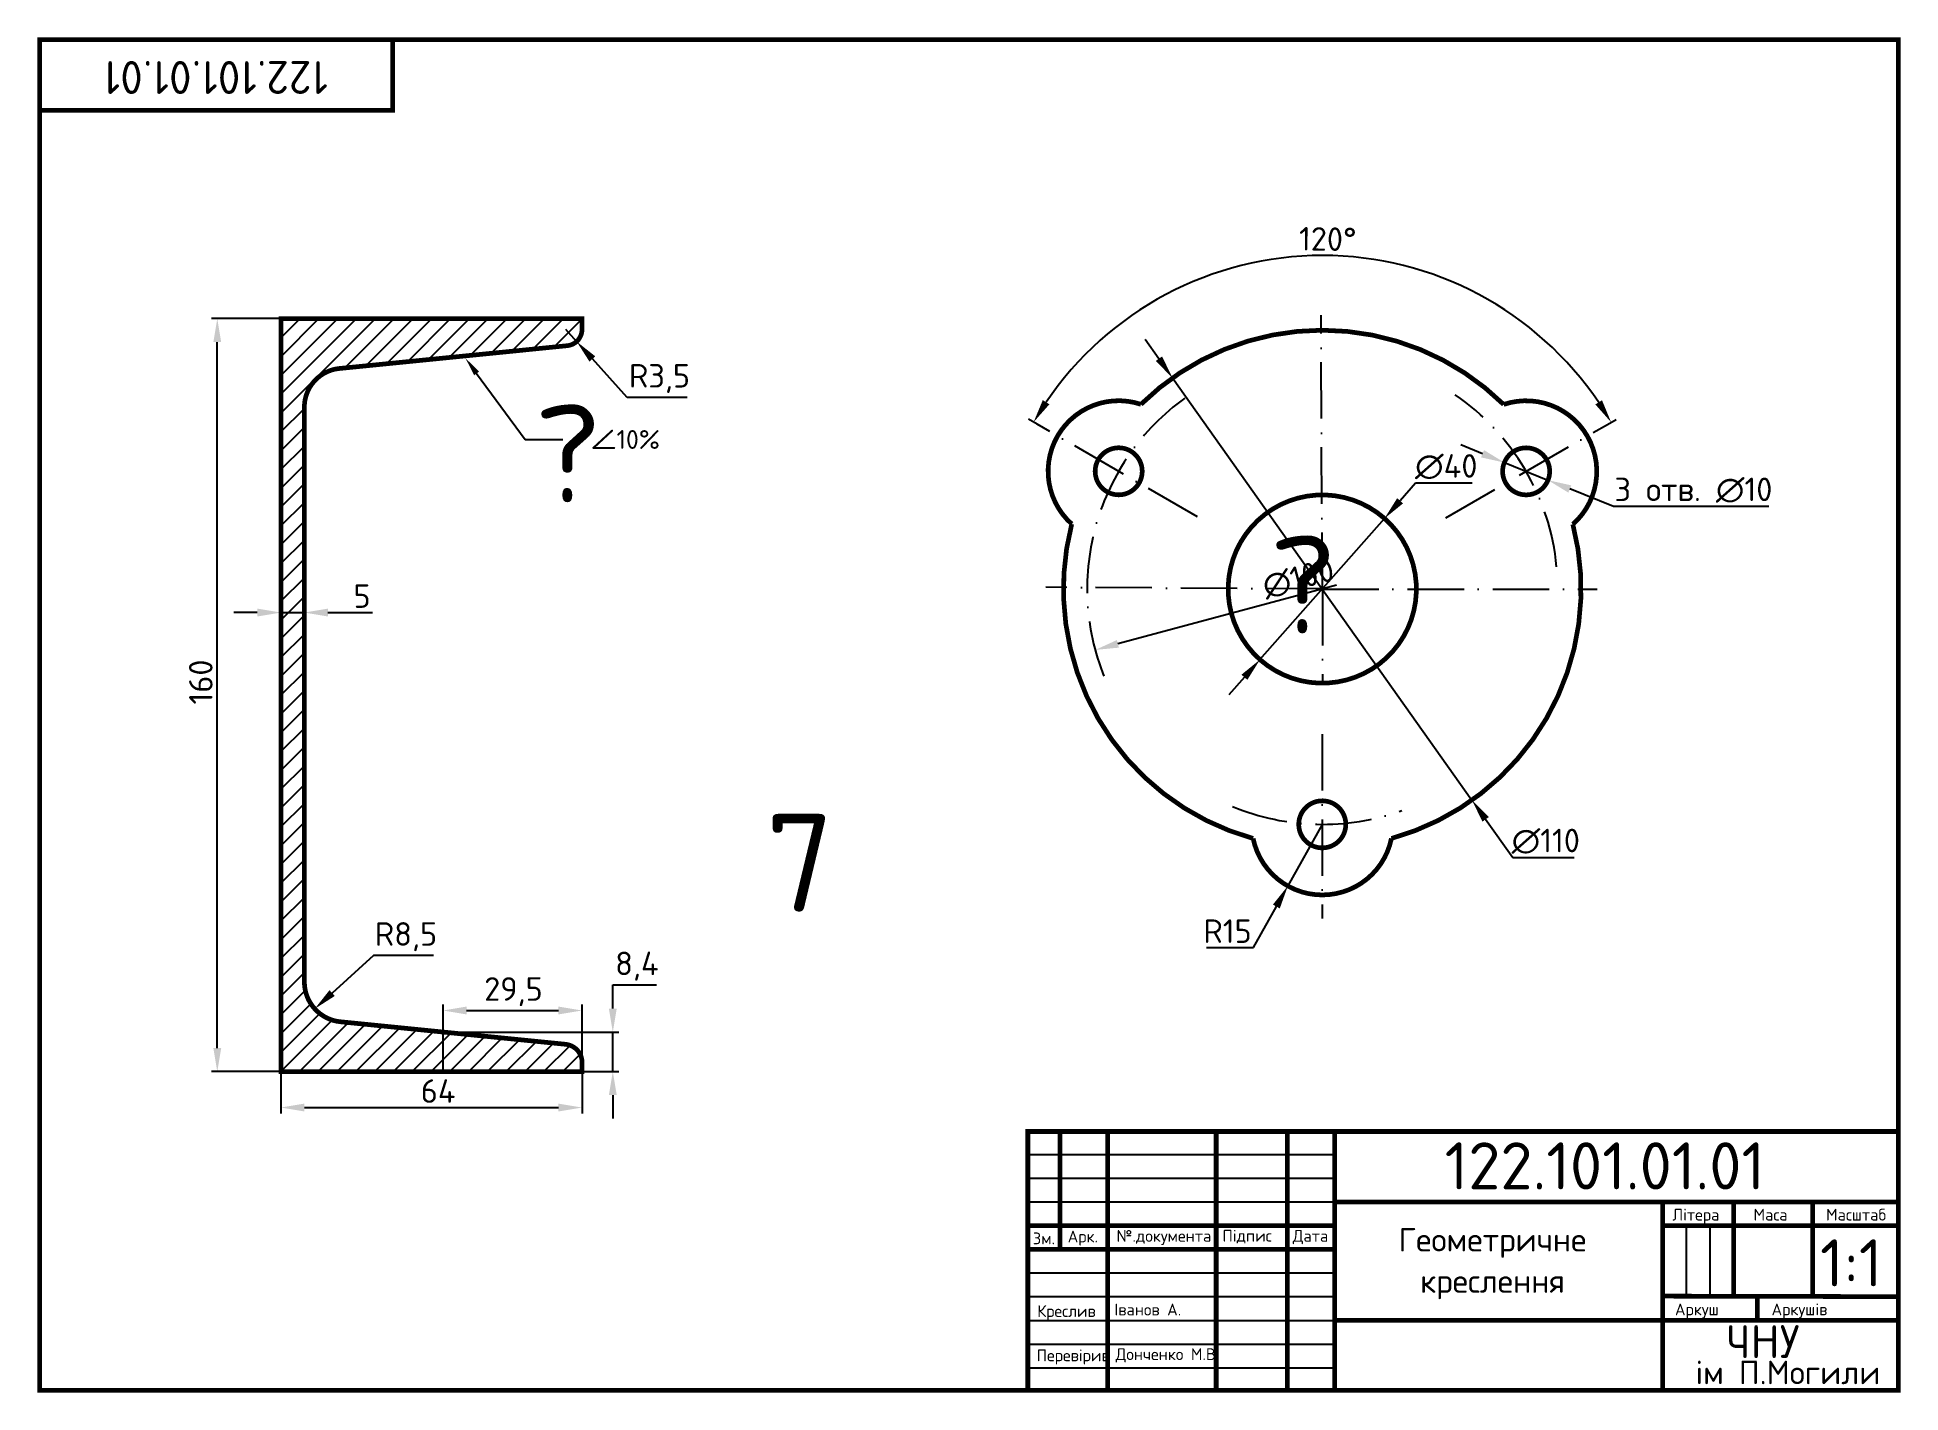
# Model space of a CAD drawing. Header units: millimetres. Extents: x 20 to 416, y 4 to 292.
import ezdxf
from ezdxf import colors
from ezdxf.entities.mleader import LeaderData, LeaderLine
from ezdxf.enums import TextEntityAlignment as Align
from ezdxf.math import Vec2, Vec3

# ---------------------------------------------------------------- set-up
doc = ezdxf.new("R2010")
doc.units = ezdxf.units.MM
doc.header["$PDMODE"] = 34
doc.header["$PDSIZE"] = -3
doc.linetypes.add('ACAD_ISO10W100', pattern=[18, 12, -3, 0, -3])
for name, color, linetype in [('Dim', 5, 'Continuous'), ('Dop', 6, 'Continuous'), ('Kontur', 7, 'Continuous'), ('Контур', 7, 'Continuous'), ('Осьові', 1, 'ACAD_ISO10W100'), ('Розміри', 5, 'Continuous')]:
    doc.layers.add(name, color=color, linetype=linetype)
doc.styles.get("Standard").update_dxf_attribs({"font": 'isocpeur.ttf'})
doc.dimstyles.new('ESKD_', dxfattribs={"dimtxt": 5, "dimasz": 5, "dimexe": 1.25, "dimexo": 0, "dimgap": 1, "dimtad": 1, "dimtoh": 1, "dimdec": 1, "dimtxsty": 'Standard', "dimcen": 2.5, "dimclrd": 256, "dimclre": 256, "dimclrt": 256, "dimadec": 0, "dimazin": 0, "dimtfac": 1, "dimtdec": 1, "dimtmove": 0, "dimatfit": 3, "dimfxl": 1, "dimtfillclr": 256, "dimlwd": -1, "dimlwe": -1, "dimarcsym": 0})

# ---------------------------------------------------------------- blocks, each defined once
blk = doc.blocks.new('*D13')
at = {"layer": 'Defpoints', "color": 0, "transparency": 16777216}
for p in [(71.2637927106241, 72.73263478905369), (135.2637927106241, 72.73263478905369), (135.2637927106241, 65.09407714530289)]:
    blk.add_point(p, dxfattribs=at)
at = {"layer": 'Dim', "transparency": 16777216}
for p, q in [((71.2637927106241, 72.73263478905369), (71.2637927106241, 63.84407714530289)), ((135.2637927106241, 72.73263478905369), (135.2637927106241, 63.84407714530289)), ((76.2637927106241, 65.09407714530289), (130.2637927106241, 65.09407714530289))]:
    blk.add_line(p, q, dxfattribs=at)
for points in [[(76.2637927106241, 65.92741047863622), (76.2637927106241, 64.26074381196956), (71.2637927106241, 65.09407714530289)], [(130.2637927106241, 65.92741047863622), (130.2637927106241, 64.26074381196956), (135.2637927106241, 65.09407714530289)]]:
    blk.add_solid(points, dxfattribs=at)
at = {"layer": 'Dim', "transparency": 16777216, "insert": (104.6950691222355, 68.59407714530289), "char_height": 5, "attachment_point": 5}
blk.add_mtext('64', dxfattribs=at)
blk = doc.blocks.new('*D14')
at = {"layer": 'Defpoints', "color": 0, "transparency": 16777216}
for p in [(57.75105330749825, 232.7326347890538), (71.26379271062413, 232.7326347890538), (71.26379271062413, 72.73263478905372)]:
    blk.add_point(p, dxfattribs=at)
at = {"layer": 'Dim', "transparency": 16777216}
for p, q in [((71.26379271062413, 232.7326347890538), (56.50105330749825, 232.7326347890538)), ((57.75105330749829, 77.73263478905372), (57.75105330749825, 227.7326347890538)), ((71.26379271062413, 72.73263478905372), (56.50105330749829, 72.73263478905372))]:
    blk.add_line(p, q, dxfattribs=at)
for points in [[(56.91771997416492, 227.7326347890538), (58.58438664083159, 227.7326347890538), (57.75105330749825, 232.7326347890538)], [(56.91771997416495, 77.73263478905372), (58.58438664083162, 77.73263478905372), (57.75105330749829, 72.73263478905372)]]:
    blk.add_solid(points, dxfattribs=at)
at = {"layer": 'Dim', "transparency": 16777216, "insert": (54.2510533074983, 155.5128780597479), "char_height": 5, "attachment_point": 5, "rotation": 90}
blk.add_mtext('160', dxfattribs=at)
blk = doc.blocks.new('*D15')
at = {"layer": 'Defpoints', "color": 0, "transparency": 16777216}
for p in [(71.2637927106241, 170.8947780796084), (76.26379271062409, 170.8947780796084), (76.26379271062409, 170.2668565920376)]:
    blk.add_point(p, dxfattribs=at)
at = {"layer": 'Dim', "transparency": 16777216}
for p, q in [((71.2637927106241, 170.8947780796084), (71.2637927106241, 169.0168565920376)), ((76.26379271062409, 170.8947780796084), (76.26379271062409, 169.0168565920376)), ((66.2637927106241, 170.2668565920376), (61.2637927106241, 170.2668565920376)), ((71.2637927106241, 170.2668565920376), (76.26379271062409, 170.2668565920376)), ((81.26379271062409, 170.2668565920376), (90.76379271062409, 170.2668565920376))]:
    blk.add_line(p, q, dxfattribs=at)
for points in [[(66.2637927106241, 171.1001899253709), (66.2637927106241, 169.4335232587042), (71.2637927106241, 170.2668565920376)], [(81.26379271062409, 171.1001899253709), (81.26379271062409, 169.4335232587042), (76.26379271062409, 170.2668565920376)]]:
    blk.add_solid(points, dxfattribs=at)
at = {"layer": 'Dim', "transparency": 16777216, "insert": (88.51379271062409, 173.7668565920376), "char_height": 5, "attachment_point": 5}
blk.add_mtext('5', dxfattribs=at)
blk = doc.blocks.new('*D16')
at = {"layer": 'Defpoints', "color": 0, "transparency": 16777216}
for p in [(84.76379271062407, 91.77256265256014), (78.46106216550045, 86.06944178100545)]:
    blk.add_point(p, dxfattribs=at)
at = {"layer": 'Dim', "transparency": 16777216}
for p, q in [((90.97383604184904, 97.39181409953338), (82.16855072145559, 89.42421876427298)), ((103.7238360418491, 97.39181409953338), (90.97383604184904, 97.39181409953338))]:
    blk.add_line(p, q, dxfattribs=at)
blk.add_solid([(81.60942122424433, 90.04213352359884), (82.72768021866683, 88.80630400494711), (78.46106216550045, 86.06944178100545)], dxfattribs=at)
at = {"layer": 'Dim', "transparency": 16777216, "insert": (97.8488360418491, 101.3918140995334), "char_height": 5, "attachment_point": 5}
blk.add_mtext('R8,5', dxfattribs=at)
blk = doc.blocks.new('*D17')
at = {"layer": 'Defpoints', "color": 0, "transparency": 16777216}
for p in [(131.7621099722581, 230.449462172714), (134.1113766101186, 227.855055445881)]:
    blk.add_point(p, dxfattribs=at)
at = {"layer": 'Dim', "transparency": 16777216}
for p, q in [((131.7621099722581, 230.449462172714), (134.1113766101186, 227.855055445881)), ((144.8508812403375, 215.9949104089303), (137.467471807062, 224.1487601218339)), ((157.6008812403375, 215.9949104089303), (144.8508812403375, 215.9949104089303))]:
    blk.add_line(p, q, dxfattribs=at)
blk.add_solid([(138.0851876944032, 224.7081093213245), (136.8497559197208, 223.5894109223433), (134.1113766101186, 227.855055445881)], dxfattribs=at)
at = {"layer": 'Dim', "transparency": 16777216, "insert": (151.7258812403375, 219.9949104089303), "char_height": 5, "attachment_point": 5}
blk.add_mtext('R3,5', dxfattribs=at)
blk = doc.blocks.new('*D20')
at = {"layer": 'Defpoints', "color": 0, "transparency": 16777216}
for p in [(135.2637927106241, 85.70946401291258), (105.722451192727, 72.73263478905369), (135.2637927106241, 72.73263478905369)]:
    blk.add_point(p, dxfattribs=at)
at = {"layer": 'Dim', "transparency": 16777216}
for p, q in [((105.722451192727, 72.73263478905369), (105.722451192727, 86.95946401291258)), ((110.722451192727, 85.70946401291258), (130.2637927106241, 85.70946401291258)), ((135.2637927106241, 72.73263478905369), (135.2637927106241, 86.95946401291258))]:
    blk.add_line(p, q, dxfattribs=at)
for points in [[(110.722451192727, 86.5427973462459), (110.722451192727, 84.87613067957925), (105.722451192727, 85.70946401291258)], [(130.2637927106241, 86.5427973462459), (130.2637927106241, 84.87613067957925), (135.2637927106241, 85.70946401291258)]]:
    blk.add_solid(points, dxfattribs=at)
at = {"layer": 'Dim', "transparency": 16777216, "insert": (120.6950613773888, 89.70946401291258), "char_height": 5, "attachment_point": 5}
blk.add_mtext('29,5', dxfattribs=at)
blk = doc.blocks.new('*D21')
at = {"layer": 'Defpoints', "color": 0, "transparency": 16777216}
for p in [(105.7224511927271, 81.13676894084341), (141.8063486473852, 81.13676894084341), (105.7224511927271, 72.73263478905373)]:
    blk.add_point(p, dxfattribs=at)
at = {"layer": 'Dim', "transparency": 16777216}
for p, q in [((141.8063486473852, 86.13676894084341), (141.8063486473852, 91.13676894084341)), ((141.8063486473852, 91.13676894084341), (151.0563486473852, 91.13676894084341)), ((105.7224511927271, 81.13676894084341), (143.0563486473852, 81.13676894084341)), ((141.8063486473852, 72.73263478905373), (141.8063486473852, 81.13676894084341)), ((105.7224511927271, 72.73263478905373), (143.0563486473852, 72.73263478905373)), ((141.8063486473852, 67.73263478905373), (141.8063486473852, 62.73263478905373))]:
    blk.add_line(p, q, dxfattribs=at)
for points in [[(140.9730153140519, 86.13676894084341), (142.6396819807186, 86.13676894084341), (141.8063486473852, 81.13676894084341)], [(140.9730153140519, 67.73263478905373), (142.6396819807186, 67.73263478905373), (141.8063486473852, 72.73263478905373)]]:
    blk.add_solid(points, dxfattribs=at)
at = {"layer": 'Dim', "transparency": 16777216, "insert": (146.9313486473852, 95.13676894084335), "char_height": 5, "attachment_point": 5}
blk.add_mtext('8,4', dxfattribs=at)
blk = doc.blocks.new('*D22')
at = {"layer": 'Defpoints', "color": 0, "transparency": 16777216}
for p in [(268.3695247223067, 241.8678316339096), (231.9919812713071, 210.2825970214054), (353.200064286495, 210.249888521599), (266.039966879857, 190.6112419063181), (318.8146257425722, 190.4083069791051)]:
    blk.add_point(p, dxfattribs=at)
at = {"layer": 'Розміри', "transparency": 16777216}
for p, q in [((231.9919812713071, 210.2825970214054), (230.1478752134816, 211.3480364148084)), ((353.200064286495, 210.249888521599), (355.044760445081, 211.3143416971766))]:
    blk.add_line(p, q, dxfattribs=at)
blk.add_arc((292.5865902639802, 175.273827772648), 70.86062103681732, 34.03011514462617, 145.9389703123607, dxfattribs=at)
for points in [[(234.5891179596, 214.5190536401563), (233.1763088202517, 215.403218847316), (231.2302177684469, 210.7227088256912)], [(352.0185152955456, 215.371157562661), (350.6052293011965, 214.4877547802596), (353.9620806455752, 210.689598188413)]]:
    blk.add_solid(points, dxfattribs=at)
at = {"layer": 'Розміри', "transparency": 16777216, "insert": (293.739669680315, 249.6255081090115), "char_height": 5, "attachment_point": 5, "rotation": 359.11150241848907}
blk.add_mtext('120°', dxfattribs=at)
blk = doc.blocks.new('*D24')
at = {"layer": 'Defpoints', "color": 0, "transparency": 16777216}
for p in [(305.802523756801, 190.2609240947251), (279.3374665365249, 160.2675797926466)]:
    blk.add_point(p, dxfattribs=at)
at = {"layer": 'Розміри', "transparency": 16777216}
for p, q in [((312.4187881526461, 197.7592602731231), (309.1106559547235, 194.0100921839241)), ((324.4187881526461, 197.7592602731231), (312.4187881526461, 197.7592602731231)), ((279.3374665365249, 160.2675797926466), (305.802523756801, 190.2609240947251)), ((276.0293343386022, 156.5184117034476), (272.7212021406797, 152.7692436142486))]:
    blk.add_line(p, q, dxfattribs=at)
for points in [[(308.4857946065237, 194.5614475502445), (309.7355173029234, 193.4587368176037), (305.802523756801, 190.2609240947251)], [(275.4044729904024, 157.069767069768), (276.654195686802, 155.9670563371272), (279.3374665365249, 160.2675797926466)]]:
    blk.add_solid(points, dxfattribs=at)
at = {"layer": 'Розміри', "transparency": 16777216, "insert": (318.9187881526461, 201.2592602731231), "char_height": 5, "attachment_point": 5}
blk.add_mtext('∅40', dxfattribs=at)
blk = doc.blocks.new('*D25')
at = {"layer": 'Defpoints', "color": 0, "transparency": 16777216}
for p in [(340.8994556638171, 188.2052042859659), (244.3068730349104, 162.3232997757131)]:
    blk.add_point(p, dxfattribs=at)
at = {"layer": 'Розміри', "transparency": 16777216}
blk.add_line((295.625074249984, 176.0739703483104), (249.1365021663557, 163.6173950012257), dxfattribs=at)
blk.add_solid([(248.9208196287703, 164.4223331897999), (249.3521847039412, 162.8124568126515), (244.3068730349104, 162.3232997757131)], dxfattribs=at)
at = {"layer": 'Розміри', "transparency": 16777216, "insert": (287.4747638949572, 177.5135679020531), "char_height": 5, "attachment_point": 5, "rotation": 15.000000000000428}
blk.add_mtext('∅100', dxfattribs=at)
blk = doc.blocks.new('*D26')
at = {"layer": 'Defpoints', "color": 0, "transparency": 16777216}
for p in [(260.7489393288521, 220.1242607607831), (324.3910516994951, 130.4042433008959)]:
    blk.add_point(p, dxfattribs=at)
at = {"layer": 'Розміри', "transparency": 16777216}
for p, q in [((257.8561160392774, 224.2024433725962), (254.9632927497027, 228.2806259844092)), ((260.7489393288521, 220.1242607607831), (324.3910516994951, 130.4042433008959)), ((333.0695215682191, 118.1696954654568), (327.2838749890697, 126.3260606890829)), ((346.0695215682191, 118.1696954654568), (333.0695215682191, 118.1696954654568))]:
    blk.add_line(p, q, dxfattribs=at)
for points in [[(258.5358131412463, 224.6845805875253), (257.1764189373086, 223.720306157667), (260.7489393288521, 220.1242607607831)], [(327.9635720910385, 126.808197904012), (326.6041778871009, 125.8439234741538), (324.3910516994951, 130.4042433008959)]]:
    blk.add_solid(points, dxfattribs=at)
at = {"layer": 'Розміри', "transparency": 16777216, "insert": (340.0695215682191, 121.6696954654568), "char_height": 5, "attachment_point": 5}
blk.add_mtext('∅110', dxfattribs=at)
blk = doc.blocks.new('*D27')
at = {"layer": 'Defpoints', "color": 0, "transparency": 16777216}
for p in [(292.5730124916468, 125.2642690782656), (285.2558173167575, 112.170046887827)]:
    blk.add_point(p, dxfattribs=at)
at = {"layer": 'Розміри', "transparency": 16777216}
for p, q in [((292.5730124916468, 125.2642690782656), (285.2558173167575, 112.170046887827)), ((277.9386221418682, 99.07582469738834), (282.8167522584611, 107.8053061576808)), ((267.9386221418682, 99.07582469738837), (277.9386221418682, 99.07582469738834))]:
    blk.add_line(p, q, dxfattribs=at)
blk.add_solid([(282.0892954701034, 108.2118170007302), (283.5442090468188, 107.3987953146314), (285.2558173167575, 112.170046887827)], dxfattribs=at)
at = {"layer": 'Розміри', "transparency": 16777216, "insert": (272.4386221418682, 102.5758246973883), "char_height": 5, "attachment_point": 5}
blk.add_mtext('R15', dxfattribs=at)
blk = doc.blocks.new('*D28')
at = {"layer": 'Defpoints', "color": 0, "transparency": 16777216}
for p in [(331.2659233973862, 202.1408234140608), (340.5382136928127, 198.3958757939544)]:
    blk.add_point(p, dxfattribs=at)
at = {"layer": 'Розміри', "transparency": 16777216}
for p, q in [((326.629778249673, 204.013297224114), (321.9936331019597, 205.8857710341672)), ((331.2659233973862, 202.1408234140608), (340.5382136928127, 198.3958757939544)), ((354.4501613671248, 192.7770358230296), (345.1743588405259, 196.5234019839012)), ((387.4501613671248, 192.7770358230296), (354.4501613671248, 192.7770358230296))]:
    blk.add_line(p, q, dxfattribs=at)
for points in [[(326.9418572180152, 204.7859880820662), (326.3176992813308, 203.2406063661619), (331.2659233973862, 202.1408234140608)], [(345.4864378088681, 197.2960928418534), (344.8622798721837, 195.750711125949), (340.5382136928127, 198.3958757939544)]]:
    blk.add_solid(points, dxfattribs=at)
at = {"layer": 'Розміри', "transparency": 16777216, "insert": (371.4501613671248, 196.2789297624235), "char_height": 5, "attachment_point": 5}
blk.add_mtext('3 отв. ∅10', dxfattribs=at)

msp = doc.modelspace()

# ---------------------------------------------------------------- hatches: boundary and pattern name
at = {"layer": 'Kontur'}
h = msp.add_hatch(dxfattribs=at)
h.set_pattern_fill('ANSI31', color=256, scale=0.89)
h.set_pattern_definition([(45, (-10.5180519945261, 14.97081901883757), (-1.998106986937887, 1.998106986937887), [])])
h.paths.add_polyline_path([(132.1666982244863, 226.9729253404399, 0.3808277682430024), (135.2637927106241, 230.4494621727141), (135.2637927106241, 232.7326347890537), (71.2637927106241, 232.7326347890545), (71.26379271062412, 72.73263478905372), (135.2637927106241, 72.73263478905369), (135.2637927106241, 75.03263478905362, 0.3569633781724227), (131.7637927106239, 78.53263478905367), (84.121484030526, 83.2968656570635, -0.3922182362774924), (76.26379271690753, 91.77223582117006), (76.26144423612075, 213.9275202583292, -0.3853246260216727), (83.67901159907127, 222.124156669039)])

# ---------------------------------------------------------------- linework, layer by layer
at = {"layer": 'Dop'}
for p, q in [((71.2637927106241, 72.73263478905369), (71.2637927106241, 232.7326347890537)), ((71.2637927106241, 232.7326347890537), (76.2637927106241, 232.7326347890537)), ((71.2637927106241, 232.7326347890537), (135.2637927106241, 232.7326347890537)), ((135.2637927106241, 232.7326347890537), (135.2637927106241, 230.4494621727141)), ((132.1666982244863, 226.9729253404399), (83.67901190678164, 222.1241567086694)), ((76.26379271062412, 213.6937872431116), (76.26379271062407, 91.77256265256015)), ((83.93021239924578, 83.31599282019152), (132.456862017555, 78.46332785836057)), ((135.2637927106241, 72.73263478905369), (71.2637927106241, 72.73263478905369)), ((135.2637927106241, 72.73263478905369), (135.2637927106241, 75.03263478905367))]:
    msp.add_line(p, q, dxfattribs=at)
for centre, radius, start, end in [((131.7621099722581, 230.4494621727141), 3.5, 274.7831465571415, 0), ((84.76477001713165, 213.6937872431116), 8.5, 97.33879827245825, 180), ((84.76379271062407, 91.77256265256015), 8.5, 180, 265.6662716764221), ((131.7637927106241, 75.03263478905367), 3.5, 0, 90.00000000000286)]:
    msp.add_arc(centre, radius, start, end, dxfattribs=at)
at = {"layer": 'Kontur', "const_width": 1}
for points in [[(58.57192564115394, 252.1759092438839), (58.57192564115394, 252.1759092438811)], [(71.2637927106241, 232.7326347890537), (135.2637927106241, 232.7326347890545), (135.2637927106241, 230.4494621727141)], [(71.26379271062412, 72.73263478905369), (71.26379271062213, 232.7326347890537)], [(135.2637927106241, 232.7326347890537), (71.2637927106241, 232.7326347890545), (71.26379271062412, 72.73263478905369)], [(90.4435222086901, 79.38693839674033), (90.4435222086901, 79.38693839674033)]]:
    msp.add_lwpolyline(points, dxfattribs=at)
for points in [[(83.93021239924404, 83.3159928201917), (131.7637927106239, 78.53263478905367, -0.356963378172419), (135.2637927106241, 75.03263478905367), (135.2637927106241, 72.73263478905369), (71.2637927106241, 72.73263478905372), (71.26379271062412, 232.7326347890537)], [(135.2637927106241, 230.4494621727141, -0.3808277682430014), (132.1666982244863, 226.9729253404399), (83.6790119067818, 222.1241567086695)], [(83.67901159907127, 222.124156669039, 0.3934952797228258), (76.26477001713165, 213.6937872431116, 0.3047387404760636)], [(76.26144423003156, 213.9278369851216), (76.26379271062407, 91.77256265256015, 0.3857998168409358), (83.93021239924578, 83.31599282019152, 0.00394485477483347)]]:
    msp.add_lwpolyline(points, format="xyb", dxfattribs=at)
at = {"layer": 'Контур'}
for p, q in [((236.863162814614, 60), (236.863162814614, 34.98283750303096)), ((246.9368496676129, 60), (246.9368496676129, 5)), ((270.0223799123523, 60), (270.0223799123523, 5)), ((285.1329090318236, 60), (285.1329090318236, 5)), ((295.2065958848225, 60), (295.2065958848225, 5)), ((230, 55.12066521234442), (295.2065958848225, 55.12066521234442)), ((230, 50.08620847061047), (295.2065958848225, 50.08620847061047)), ((230, 45.05175172887664), (295.2065958848225, 45.05175172887665)), ((415, 45.05175172887664), (295.2065958848225, 45.05175172887665)), ((364.8829249246141, 45.05175172887665), (364.8829249246141, 5)), ((379.9934540440854, 45.05175172887665), (379.9934540440854, 24.9139240195633)), ((396.7829305857142, 45.05175172887664), (396.7829305857142, 24.9139240195633)), ((230, 40.0172942447648), (295.2065958848225, 40.0172942447648)), ((415, 40.0172942447648), (364.8829249246141, 40.01729424476481)), ((369.9197671910865, 40.01729424476481), (369.9197671910865, 24.9139240195633)), ((374.956610617586, 40.01729424476481), (374.956610617586, 24.9139240195633)), ((230, 34.98283750303096), (295.2065958848225, 34.98283750303096)), ((230, 29.94838076129713), (295.2065958848225, 29.94838076129713)), ((230, 24.9139240195633), (295.2065958848225, 24.9139240195633)), ((415, 24.9139240195633), (364.8829249246141, 24.9139240195633)), ((385.0302963105578, 19.87946653545135), (385.0302963105578, 24.9139240195633)), ((396.7829305857142, 24.9139240195633), (396.7829305857142, 24.9139240195633)), ((230, 19.87946653545134), (295.2065958848225, 19.87946653545134)), ((415, 19.87946653545134), (295.2065958848225, 19.87946653545136)), ((230, 14.84500979371751), (295.2065958848225, 14.84500979371751)), ((230, 9.810553051983675), (295.2065958848225, 9.810553051983675))]:
    msp.add_line(p, q, dxfattribs=at)
at = {"layer": 'Контур', "const_width": 1}
for points in [[(20, 5), (415, 5), (415, 292), (20, 292)], [(20, 277), (95, 277), (95, 292), (20, 292)]]:
    msp.add_lwpolyline(points, close=True, dxfattribs=at)
for points in [[(348.8942261391683, 207.7652717091703, 0.357111079461511), (331.1188543935103, 214.48527129543, 0.408957898591135), (254.0393965401785, 214.5120920058646, -0.03079966010301602)], [(254.0393979727342, 214.5120934122407, 0.3559037658907848), (236.3213514911683, 207.7812866649364, 0.3557166073024977), (239.3325596216962, 189.0763995682199, 3.342928997749269)], [(345.8226761077597, 189.0175065401364, 0.3569774548881527), (348.8942261391683, 207.7652717091703, 1.451665115749526)], [(254.3094621507519, 200.2773555955295, 0.9999999999999999), (244.3094621507519, 200.2773555955295, 1), (254.3094621507519, 200.2773555955295, -12.40246457511776)], [(254.3094621507519, 200.2773555955295, -1), (254.3094621507519, 200.2773555955295, -5.710630905374653)], [(275.2608214984608, 185.283857556696, 80936335.59524156), (275.2608219936453, 185.2838584121424, 12.13224044116462)], [(239.3325596216962, 189.0763995682199, 0.4093609805712397), (277.8762553078446, 122.2633652576079, 2.128141001440881)], [(307.2701317149219, 122.265138871472, 0.4090029281786776), (345.8226768176908, 189.017503791279, 0.3653331235103026)], [(297.5730108683105, 125.2642611231645, 0.9750030629115858), (287.5794164549515, 125.5172726542643, 1.025637803653424), (297.5730108683105, 125.2642611231645, 17.34083642913679)], [(277.876258750393, 122.2633643032106, 0.8164955617933946), (307.2701282724888, 122.2651379166591, 0.4018272347115051)]]:
    msp.add_lwpolyline(points, format="xyb", dxfattribs=at)
msp.add_lwpolyline([(330.9020685450994, 200.2683496040076, 0.9999999999999999), (340.9020685450994, 200.2683496040076, 0.9999999999999999)], format="xyb", close=True, dxfattribs=at)
for points in [[(415, 5), (415, 60), (230, 60), (230, 5)], [(236.863162814614, 34.98283750303096), (236.863162814614, 60)], [(246.9368496676129, 5), (246.936849667613, 60)], [(270.0223799123523, 5), (270.0223799123523, 60)], [(285.1329090318236, 5), (285.1329090318236, 60)], [(295.2065958848225, 5), (295.2065958848225, 60)], [(295.2065958848225, 45.05175172887665), (415, 45.05175172887664)], [(364.8829249246141, 5), (364.8829249246141, 45.05175172887665)], [(379.9934540440854, 24.9139240195633), (379.9934540440854, 45.05175172887665)], [(396.7829305857142, 24.95461742647258), (396.7829305857142, 45.05175172887664)], [(230, 40.0172942447648), (295.2065958848225, 40.0172942447648)], [(415, 40.0172942447648), (364.8829249246141, 40.0172942447648)], [(230, 34.98283750303096), (295.2065958848225, 34.98283750303096)], [(364.8829249246141, 25.02587586443832), (415, 24.9139240195633)], [(385.0302963105578, 19.87946653545135), (385.0302963105578, 24.9139240195633)], [(295.2065958848225, 19.87946653545136), (415, 19.87946653545136)]]:
    msp.add_lwpolyline(points, dxfattribs=at)
at = {"layer": 'Контур'}
for centre, radius in [((249.3094621507519, 200.2773555955295), 5), ((335.9020685450994, 200.2683496040076), 5), ((292.5699955141736, 175.2642520308395), 20), ((292.5730108683105, 125.2642611231645), 5)]:
    msp.add_circle(centre, radius, dxfattribs=at)
msp.add_arc((292.5730108683105, 125.2642611231645), 15, 191.5404515720898, 348.4664591117899, dxfattribs=at)
at = {"layer": 'Осьові'}
for p, q in [((292.5865902639803, 175.273827772648), (292.3051604785026, 233.4676731798407)), ((266.039966879857, 190.6112419063181), (231.9919812713071, 210.2825970214054)), ((318.8146257425722, 190.4083069791051), (353.2000642864951, 210.249888521599)), ((292.5865902639803, 175.273827772648), (233.8307626622166, 175.6418908357598)), ((292.6031643493638, 175.2642520308395), (292.5911029614663, 155.2642631689509)), ((292.6031643493638, 175.2642520308395), (350.9938400511418, 175.2642520308395)), ((292.5845668052345, 144.4261197525905), (292.5609494758892, 105.2642647600945))]:
    msp.add_line(p, q, dxfattribs=at)
for start, end in [(125.7433800233816, 202.005479838938), (5.397823258694114, 55.67048858859056), (247.5542463325982, 289.6856358889776)]:
    msp.add_arc((292.6031643493638, 175.2642520308395), 50, start, end, dxfattribs=at)

# ---------------------------------------------------------------- texts
at = {"layer": 'Контур'}
msp.add_text('122.101.01.01', height=7, rotation=180, dxfattribs=at).set_placement((81.29504239849797, 287.455838178576))
for s, height, p in [('122.101.01.01', 10, (318.5761259924857, 47.70281727091196)), ('Зм.', 2.5, (231.0803076165289, 36.03893410471517)), ('Арк.', 2.5, (238.4722692592939, 36.44632881392575)), ('№.документа', 2.5, (248.8525309767556, 36.56809419880119)), ('Підпис', 2.5, (271.3568436526232, 36.60355408757621)), ('Дата', 2.5, (286.3162051505751, 36.56679253818876)), ('1:1', 10, (398.3559684994207, 27.09168593042613)), ('Креслив', 2.5, (231.9984560292644, 20.59472210853983)), ('Іванов А.', 2.5, (248.4185828800851, 20.91272046072925)), ('Аркушів', 2.5, (388.0508193407863, 20.95655611076597)), ('ЧНУ', 7, (378.4416631993456, 11.86483707932177)), ('Перевірив', 2.5, (231.8711684352595, 11.18195865556015)), ('Донченко М.В.', 2.5, (248.6731580680951, 11.4363571805402)), ('ім П.Могили', 5, (371.8992590951711, 6.305760538889752))]:
    msp.add_text(s, height=height, dxfattribs=at).set_placement(p)
for s, height, p in [('Літера', 2.5, (371.9734765116643, 41.07861821270819)), ('Маса', 2.5, (387.8305327616029, 41.07861821270819)), ('Масштаб', 2.5, (406.012532987867, 41.07861821270819)), ('Геометричне', 5, (328.7451439106287, 34.5151383062514)), ('креслення', 5, (328.7451439106287, 25.72542929028725)), ('Аркуш', 2.5, (372.1741319467451, 20.95655611076597))]:
    msp.add_text(s, height=height, dxfattribs=at).set_placement(p, align=Align.CENTER)
at = {"layer": 'Розміри', "color": 1}
for s, p in [('?', (125.133576856532, 193.7088417163173)), ('?', (281.3241357888696, 165.8466316409479)), ('7', (174.2862961724352, 106.7129485663074))]:
    msp.add_text(s, height=20.79370150381442, dxfattribs=at).set_placement(p)

# ---------------------------------------------------------------- dimensions: what is measured, and where the dimension line sits
at = {"layer": 'Dim'}
for base, p1, p2, angle, picture, middle, dimtype in [((57.75105330749825, 232.7326347890538), (71.2637927106241, 72.73263478905369), (71.2637927106241, 232.7326347890537), 90, '*D14', (57.7510533074983, 155.5128780597479), 160), ((141.8063486473852, 81.13676894084341), (105.722451192727, 72.7326347890537), (105.722451192727, 81.13676894084338), 90, '*D21', (146.9313486473852, 91.13676894084335), 161), ((135.2637927106241, 85.70946401291258), (105.722451192727, 72.73263478905369), (135.2637927106241, 72.73263478905369), 0, '*D20', (120.6950613773888, 85.70946401291258), 161), ((135.2637927106241, 65.09407714530289), (71.2637927106241, 72.73263478905369), (135.2637927106241, 72.73263478905369), 0, '*D13', (104.6950691222355, 65.09407714530289), 161)]:
    dim = msp.add_linear_dim(base=base, p1=p1, p2=p2, angle=angle, dimstyle='ESKD_', dxfattribs=at)
    dim.commit()
    dim.dimension.update_dxf_attribs({"geometry": picture, "text_midpoint": middle, "dimtype": dimtype})
dim = msp.add_radius_dim(center=(131.7621099722581, 230.449462172714), mpoint=(134.1113766101186, 227.855055445881), dimstyle='ESKD_', dxfattribs=at)
dim.commit()
dim.dimension.update_dxf_attribs({"geometry": '*D17', "text_midpoint": (151.7258812403375, 219.9949104089303)})
dim = msp.add_linear_dim(base=(76.26379271062409, 170.2668565920376), p1=(71.2637927106241, 170.8947780796084), p2=(76.26379271062409, 170.8947780796084), dimstyle='ESKD_', dxfattribs=at)
dim.commit()
dim.dimension.update_dxf_attribs({"geometry": '*D15', "text_midpoint": (88.51379271062409, 170.2668565920376), "dimtype": 160})
dim = msp.add_radius_dim(center=(84.76379271062407, 91.77256265256014), mpoint=(78.46106216550045, 86.06944178100545), dimstyle='ESKD_', dxfattribs=at)
dim.commit()
dim.dimension.update_dxf_attribs({"geometry": '*D16', "text_midpoint": (97.8488360418491, 97.39181409953338), "dimtype": 164})
at = {"layer": 'Розміри'}
dim = msp.add_angular_dim_2l(base=(268.3695247223067, 241.8678316339096), line1=((318.8146257425722, 190.4083069791051), (353.2000642864951, 210.249888521599)), line2=((266.039966879857, 190.6112419063181), (231.9919812713071, 210.2825970214054)), dimstyle='ESKD_', dxfattribs=at)
dim.commit()
dim.dimension.update_dxf_attribs({"geometry": '*D22', "text_midpoint": (293.6853966269045, 246.1259289292138), "dimtype": 162})
for p1, p2, picture, middle in [((260.7489393288521, 220.1242607607831), (324.3910516994951, 130.4042433008959), '*D26', (340.0695215682191, 121.6696954654568)), ((279.3374665365249, 160.2675797926466), (305.802523756801, 190.2609240947251), '*D24', (318.9187881526461, 201.2592602731231))]:
    dim = msp.add_diameter_dim_2p(p1=p1, p2=p2, dimstyle='ESKD_', dxfattribs=at)
    dim.commit()
    dim.dimension.update_dxf_attribs({"geometry": picture, "text_midpoint": middle})
dim = msp.add_diameter_dim_2p(p1=(331.2659233973862, 202.1408234140608), p2=(340.5382136928127, 198.3958757939544), text='3 отв. <>', dimstyle='ESKD_', dxfattribs=at)
dim.commit()
dim.dimension.update_dxf_attribs({"geometry": '*D28', "text_midpoint": (371.4501613671248, 196.2789297624235)})
dim = msp.add_diameter_dim_2p(p1=(340.8994556638171, 188.2052042859659), p2=(244.3068730349104, 162.3232997757131), dimstyle='ESKD_', dxfattribs=at)
dim.commit()
dim.dimension.update_dxf_attribs({"geometry": '*D25', "text_midpoint": (288.3806305528161, 174.1328275100414), "dimtype": 163})
dim = msp.add_radius_dim(center=(292.5730124916468, 125.2642690782656), mpoint=(285.2558173167575, 112.170046887827), dimstyle='ESKD_', dxfattribs=at)
dim.commit()
dim.dimension.update_dxf_attribs({"geometry": '*D27', "text_midpoint": (272.4386221418682, 102.5758246973883)})

# ---------------------------------------------------------------- leaders
at = {"layer": 'Dim'}
ml = msp.add_multileader_mtext('Standard', dxfattribs=at)
ml.set_content('\\pxi-3,l4,t4;∠10%', color=256)
ml.set_leader_properties()
ml.build(insert=Vec2(0, 0))
ml.multileader.update_dxf_attribs({"text_right_attachment_type": 6, "dogleg_length": 0.36})
ctx = ml.context
ctx.base_point, ctx.plane_origin = Vec3(131.1640663414209, 207.0373941766592), Vec3(110.5035841622539, 224.3035160145898)
ctx.right_attachment = 6
notes = []
notes.append((ctx, [(0, (1, 1, 0), (123.1479106617289, 207.0373941766592), (1, 0), 8.01615567969202, [(0, [(110.5035841622539, 224.3035160145898)], 0, [])])]))
ctx.mtext.insert, ctx.mtext.flow_direction = Vec3(133.1640663414209, 209.0389093281743), 5
for ctx, leaders in notes:
    for number, flags, end, landing, length, lines in leaders:
        leader = LeaderData()
        leader.index, (leader.has_last_leader_line, leader.has_dogleg_vector, leader.attachment_direction) = number, flags
        leader.last_leader_point, leader.dogleg_vector, leader.dogleg_length = Vec3(end), Vec3(landing), length
        for number, points, colour, breaks in lines:
            line = LeaderLine()
            line.index, line.vertices, line.color, line.breaks = number, Vec3.list(points), colors.encode_raw_color(colour), breaks
            leader.lines.append(line)
        ctx.leaders.append(leader)

doc.saveas('drawing.dxf')
